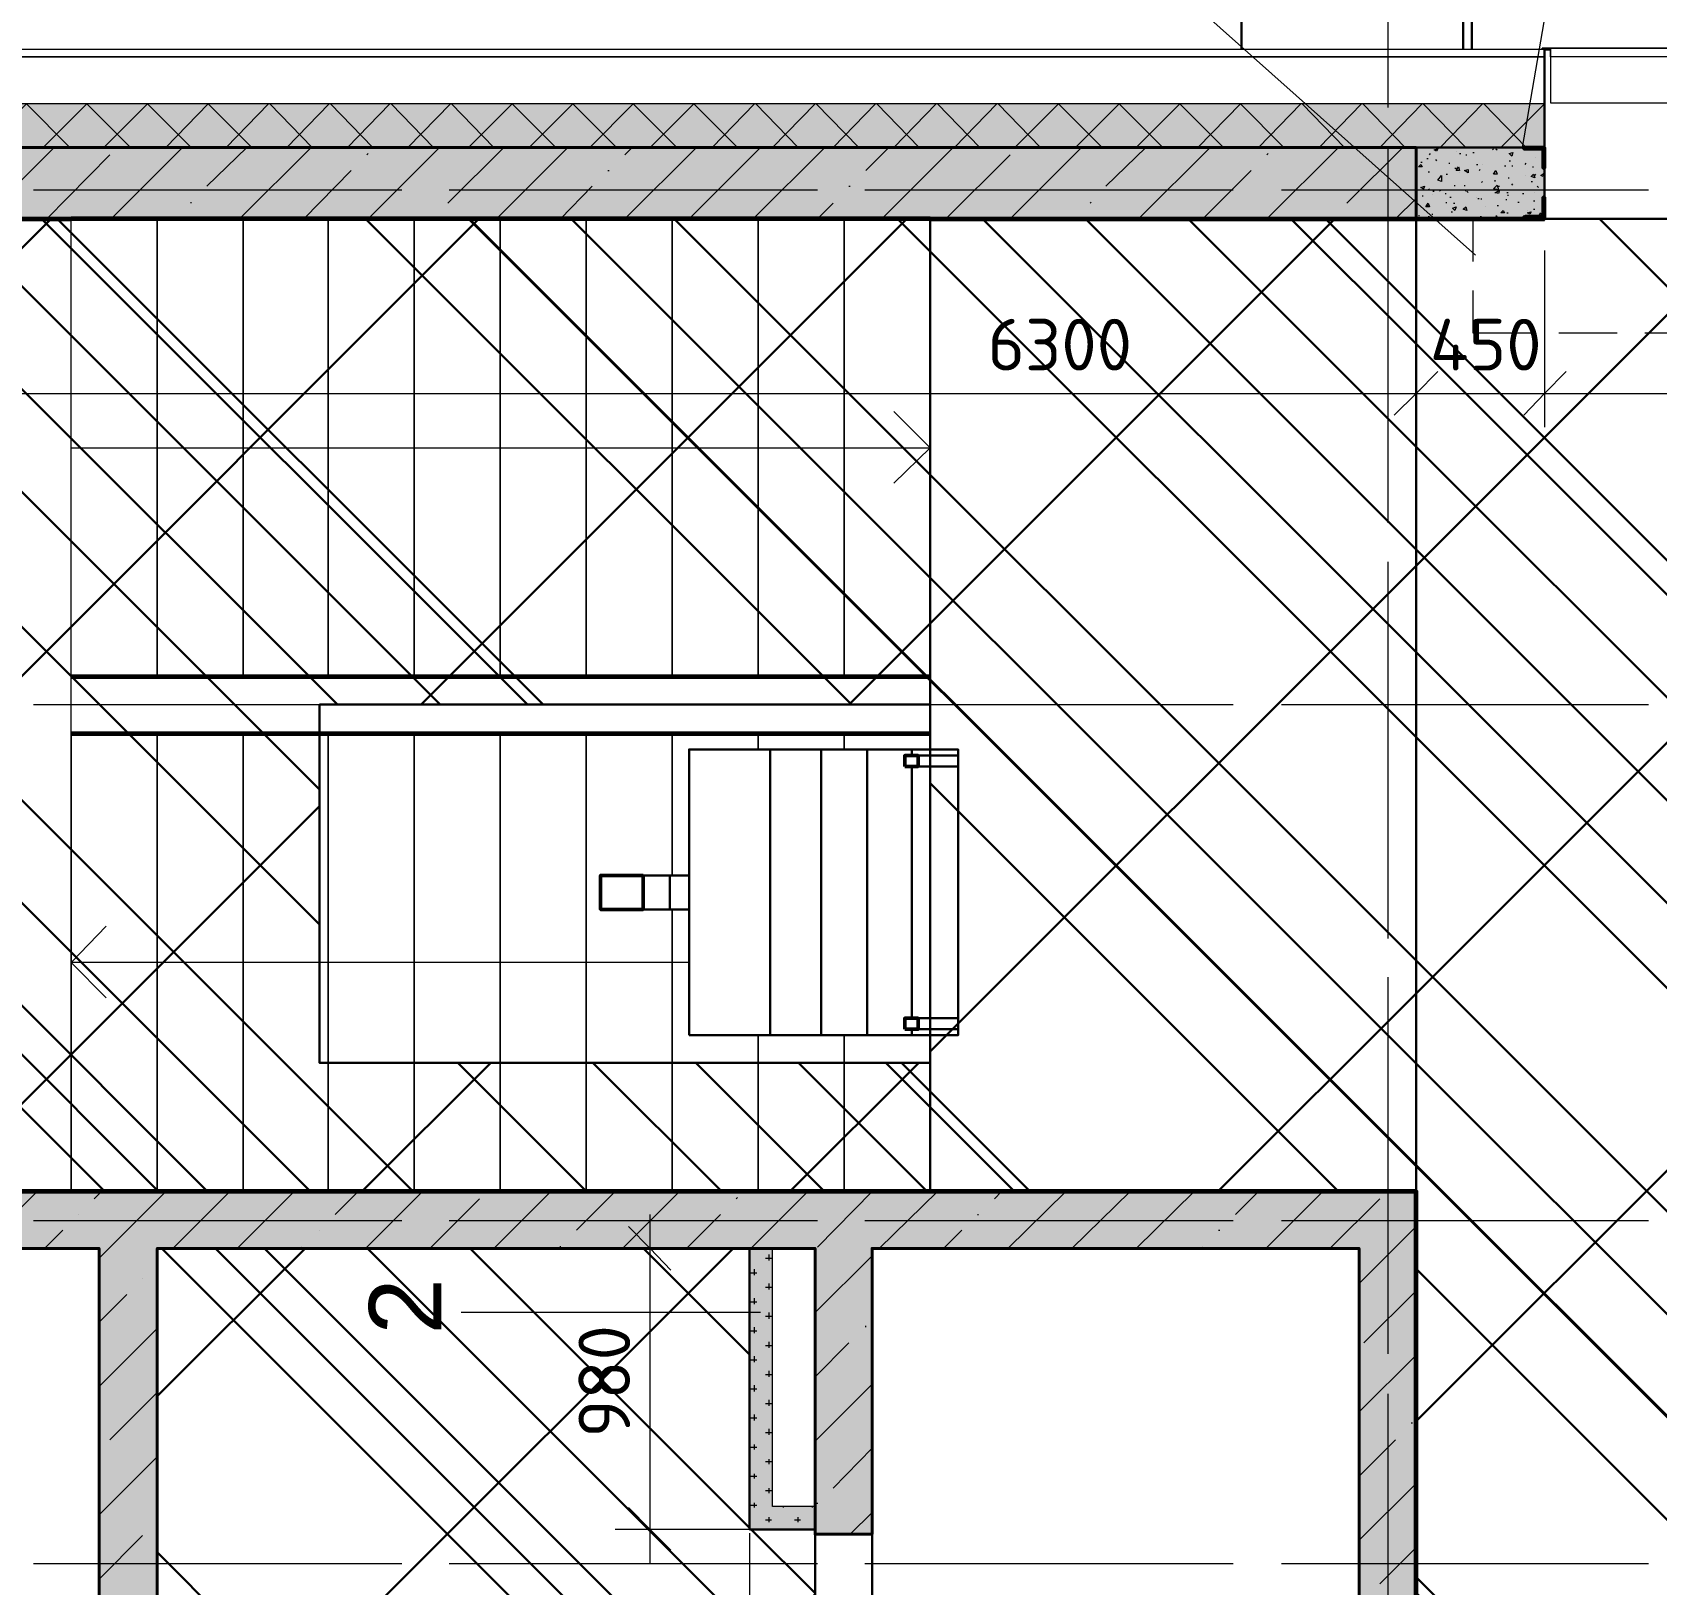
# Model space of a CAD drawing. Header units: millimetres. Extents: x -84737 to 172119, y -43083 to 59399.
# Drawn here: x 119569 to 125243, y 49072 to 54497 of the extents above; entities that cross this region are included whole.
import ezdxf

# ---------------------------------------------------------------- set-up
doc = ezdxf.new("R2010")
doc.units = ezdxf.units.MM
for name, color, linetype, lineweight in [('17) Краска СТ-3.1 стена', 6, 'Continuous', 60), ('19) Краска ПТ-5 потолок', 161, 'Continuous', 30), ('20) Шпакл. баз. фин Стена', 40, 'Continuous', 60), ('22) Шпакл. баз. фин. Потолок', 102, 'Continuous', 30), ('3) Плинутс ПЛ-1', 6, 'Continuous', 30)]:
    doc.layers.add(name, color=color, linetype=linetype, lineweight=lineweight)
doc.layers.add('PDF _Геометрия', color=7, linetype='Continuous')
doc.layers.add('PDF _Текст', color=7, linetype='Continuous')
doc.layers.add('PDF _Сплошная заливка', color=7, linetype='Continuous', true_color=0xffffff)
doc.styles.add('PDF GOSTCommon', font='arial.ttf')
doc.styles.add('PDF ISOCPEUR', font='isocpeur.ttf')

msp = doc.modelspace()

# ---------------------------------------------------------------- hatches: boundary and pattern name
at = {"layer": '19) Краска ПТ-5 потолок'}
h = msp.add_hatch(dxfattribs=at)
h.set_pattern_fill('ANSI34', color=256, scale=80, angle=90)
h.paths.add_polyline_path([(124403.2, 53844.8), (118104.4, 53844.8), (118104.4, 50445.6), (124403.2, 50445.6)])
h.paths.add_polyline_path([(122705.7, 50895.4), (120572.3, 50895.4), (120572.3, 52147.3), (122705.7, 52147.3)], flags=16)
h = msp.add_hatch(dxfattribs=at)
h.set_pattern_fill('ANSI34', color=256, scale=80, angle=90)
h.paths.add_polyline_path([(126904.9, 53844.8), (124403.2, 53844.8), (124403.2, 50445.6), (124403.2, 46547), (126904.9, 46547)])
h = msp.add_hatch(dxfattribs=at)
h.set_pattern_fill('ANSI34', color=256, scale=80, angle=90)
h.paths.add_polyline_path([(122075, 50246.7), (120005, 50246.7), (120005, 46547), (122303.6, 46547), (122303.6, 49264.6), (122075, 49264.6)])
at = {"layer": '22) Шпакл. баз. фин. Потолок'}
h = msp.add_hatch(dxfattribs=at)
h.set_pattern_fill('ANSI37', color=256, scale=333)
h.paths.add_polyline_path([(124403.2, 53844.8), (118104.4, 53844.8), (118104.4, 50445.6), (124403.2, 50445.6)])
h.paths.add_polyline_path([(122705.7, 50895.4), (120572.3, 50895.4), (120572.3, 52147.3), (122705.7, 52147.3)], flags=16)
h = msp.add_hatch(dxfattribs=at)
h.set_pattern_fill('ANSI37', color=256, scale=333)
h.paths.add_polyline_path([(126904.9, 53844.8), (124403.2, 53844.8), (124403.2, 50445.6), (124403.2, 46547), (126904.9, 46547)])
h = msp.add_hatch(dxfattribs=at)
h.set_pattern_fill('ANSI37', color=256, scale=333)
h.paths.add_polyline_path([(122075, 50246.7), (120005, 50246.7), (120005, 46547), (122303.6, 46547), (122303.6, 49264.6), (122075, 49264.6)])
at = {"layer": 'PDF _Сплошная заливка', "transparency": 33554559}
h = msp.add_hatch(color=256, dxfattribs=at)
h.paths.add_polyline_path([(98204.8, 54094.5), (98204.8, 54246.9), (94153.8, 54246.9), (94153.8, 54094.5)])
h.paths.add_polyline_path([(128953.7, 54246.9), (128953.7, 54094.5), (130003.5, 54094.5), (130003.5, 54246.9)])
h.paths.add_polyline_path([(127755.8, 54094.5), (127755.8, 54246.9), (126502.8, 54246.9), (126502.8, 54094.5)])
h.paths.add_polyline_path([(124851.9, 54094.5), (124851.9, 54246.9), (117702.3, 54246.9), (117702.3, 54094.5)])
h.paths.add_polyline_path([(114502.1, 54094.5), (114502.1, 54246.9), (112402.5, 54246.9), (112402.5, 54094.5)])
h.paths.add_polyline_path([(109202.3, 54094.5), (109202.3, 54246.9), (107403.2, 54246.9), (107403.2, 54094.5)])
h.paths.add_polyline_path([(104203, 54094.5), (104203, 54246.9), (103005.1, 54246.9), (103005.1, 54094.5)])
h.paths.add_polyline_path([(101802.9, 54094.5), (101802.9, 54246.9), (100604.9, 54246.9), (100604.9, 54094.5)])
h = msp.add_hatch(color=256, dxfattribs=at)
h.paths.add_polyline_path([(124851.9, 53844.8), (124851.9, 54094.5), (124403.2, 54094.5), (124403.2, 53844.8)])
h.paths.add_polyline_path([(126502.8, 54094.5), (126502.8, 53844.8), (126904.9, 53844.8), (126904.9, 54094.5)])
h = msp.add_hatch(color=256, dxfattribs=at)
h.paths.add_polyline_path([(122303.6, 49247.7), (122502.5, 49247.7), (122502.5, 50445.6), (122303.6, 50445.6)])
h.paths.add_polyline_path([(122502.5, 47897.3), (122303.6, 47897.3), (122303.6, 47596.8), (122502.5, 47596.8)])

# ---------------------------------------------------------------- linework, layer by layer
at = {"layer": '17) Краска СТ-3.1 стена'}
for points in [[(119704.5, 50445.6), (118104.4, 50445.6), (118104.4, 53844.8), (119704.5, 53844.8)], [(122705.7, 53844.8), (119704.5, 53844.8)], [(122705.7, 53844.8), (124851.9, 53844.8)], [(122705.7, 52244.7), (119704.5, 52244.7)], [(122705.7, 52045.7), (119704.5, 52045.7)], [(122705.7, 50445.6), (119704.5, 50445.6)], [(124602.1, 46547), (124403.2, 46547), (124403.2, 50445.6), (122705.7, 50445.6)]]:
    msp.add_lwpolyline(points, dxfattribs=at)
at = {"layer": '19) Краска ПТ-5 потолок'}
for points in [[(124403.2, 53844.8), (118104.4, 53844.8), (118104.4, 50445.6), (124403.2, 50445.6)], [(124403.2, 46547), (126904.9, 46547), (126904.9, 53844.8), (124403.2, 53844.8)], [(122705.7, 50895.4), (120572.3, 50895.4), (120572.3, 52147.3), (122705.7, 52147.3)], [(120005, 46547), (122303.6, 46547), (122303.6, 50246.7), (120005, 50246.7)], [(122075, 49264.6), (122303.6, 49264.6), (122303.6, 50246.7), (122075, 50246.7)]]:
    msp.add_lwpolyline(points, close=True, dxfattribs=at)
at = {"layer": '20) Шпакл. баз. фин Стена'}
for points in [[(119704.5, 50445.6), (118104.4, 50445.6), (118104.4, 53844.8), (119704.5, 53844.8)], [(122705.7, 53844.8), (119704.5, 53844.8)], [(122705.7, 53844.8), (124851.9, 53844.8)], [(122705.7, 52244.7), (119704.5, 52244.7)], [(122705.7, 52045.7), (119704.5, 52045.7)], [(122705.7, 50445.6), (119704.5, 50445.6)], [(124602.1, 46547), (124403.2, 46547), (124403.2, 50445.6), (122705.7, 50445.6)]]:
    msp.add_lwpolyline(points, dxfattribs=at)
at = {"layer": '3) Плинутс ПЛ-1'}
for points in [[(119704.5, 50445.6), (118104.4, 50445.6), (118104.4, 53844.8), (119704.5, 53844.8)], [(122705.7, 53844.8), (119704.5, 53844.8)], [(122705.7, 53844.8), (124851.9, 53844.8)], [(122705.7, 52244.7), (119704.5, 52244.7)], [(122705.7, 52045.7), (119704.5, 52045.7)], [(122705.7, 50445.6), (119704.5, 50445.6)], [(124602.1, 46547), (124403.2, 46547), (124403.2, 50445.6), (122705.7, 50445.6)]]:
    msp.add_lwpolyline(points, dxfattribs=at)
at = {"layer": 'PDF _Геометрия', "lineweight": 30}
for points in [[(123793.6, 54437.4), (123793.6, 56553.9), (123823.3, 56524.3), (124568.3, 55783.5), (124568.3, 54437.4)], [(124597.9, 55749.7), (124568.3, 55783.5), (143240.3, 55783.5), (143210.7, 55749.7), (124597.9, 55749.7), (124597.9, 54437.4)], [(124851.9, 53844.8), (124851.9, 54094.5), (124403.2, 54094.5), (124851.9, 54094.5), (124851.9, 54412), (124851.9, 54437.4), (124873.1, 54437.4)], [(124403.2, 54094.5), (124403.2, 53844.8), (124851.9, 53844.8), (124851.9, 54094.5)], [(124602.1, 53844.8), (122705.7, 53844.8), (122705.7, 51990.7)], [(122024.2, 51990.7), (122324.8, 51990.7), (122324.8, 50991.7), (122024.2, 50991.7)], [(122185.1, 51990.7), (122485.6, 51990.7), (122485.6, 50991.7), (122185.1, 50991.7)], [(122345.9, 51990.7), (122642.2, 51990.7), (122642.2, 51969.5)], [(122502.5, 51990.7), (122803.1, 51990.7), (122803.1, 51051)], [(122642.2, 51931.4), (122642.2, 51051)], [(122663.4, 51969.5), (122803.1, 51969.5), (122803.1, 51931.4), (122663.4, 51931.4)], [(121694, 51550.5), (121795.6, 51550.5), (121863.4, 51550.5), (121854.9, 51550.5)], [(121795.6, 51431.9), (121795.6, 51550.5)], [(122147, 51431.9), (122147, 51550.5)], [(121694, 51431.9), (121795.6, 51431.9), (121863.4, 51431.9), (121854.9, 51431.9)], [(122642.2, 51012.9), (122642.2, 50991.7), (122345.9, 50991.7)], [(122803.1, 51012.9), (122803.1, 50991.7), (122502.5, 50991.7)], [(122663.4, 51051), (122803.1, 51051), (122803.1, 51012.9), (122663.4, 51012.9)], [(122705.7, 50991.7), (122705.7, 50445.6), (124403.2, 50445.6), (124403.2, 46547)], [(118404.9, 46547), (119801.9, 46547), (119801.9, 50246.7)], [(120005, 50246.7), (120005, 46547), (120017.7, 46547)], [(122303.6, 47609.5), (122303.6, 47897.3), (122502.5, 47897.3), (122502.5, 49247.7), (122303.6, 49247.7), (122303.6, 49264.6), (122075, 49264.6), (122075, 50246.7)]]:
    msp.add_lwpolyline(points, dxfattribs=at)
at = {"layer": 'PDF _Геометрия', "lineweight": 9}
for points in [[(124305.8, 54234.2), (124305.8, 55237.5)], [(124775.7, 54094.5), (124936.6, 55034.3)], [(124610.6, 53717.8), (123357.6, 54835.3), (120932.1, 54835.3)], [(124305.8, 54297.7), (124305.8, 54352.8)], [(119395.5, 54094.5), (119547.9, 54246.9), (119700.3, 54094.5)], [(119607.1, 54094.5), (119759.5, 54246.9), (119911.9, 54094.5)], [(119818.8, 54094.5), (119971.2, 54246.9), (120123.6, 54094.5)], [(120034.7, 54094.5), (120182.8, 54246.9), (120335.2, 54094.5)], [(120246.3, 54094.5), (120394.5, 54246.9)], [(120546.9, 54094.5), (120398.7, 54246.9)], [(120458, 54094.5), (120606.1, 54246.9)], [(120758.5, 54094.5), (120610.4, 54246.9)], [(120669.6, 54094.5), (120817.8, 54246.9)], [(120970.2, 54094.5), (120822, 54246.9)], [(120881.3, 54094.5), (121029.4, 54246.9)], [(121181.8, 54094.5), (121033.7, 54246.9)], [(121092.9, 54094.5), (121245.3, 54246.9), (121397.7, 54094.5)], [(121304.6, 54094.5), (121457, 54246.9), (121609.4, 54094.5)], [(121516.2, 54094.5), (121668.6, 54246.9), (121821, 54094.5)], [(121727.9, 54094.5), (121880.3, 54246.9), (122032.7, 54094.5)], [(121943.8, 54094.5), (122091.9, 54246.9)], [(122244.3, 54094.5), (122096.2, 54246.9)], [(122155.4, 54094.5), (122303.6, 54246.9)], [(122456, 54094.5), (122307.8, 54246.9)], [(122367.1, 54094.5), (122515.2, 54246.9)], [(122667.6, 54094.5), (122519.5, 54246.9)], [(122578.7, 54094.5), (122726.9, 54246.9)], [(122879.3, 54094.5), (122731.1, 54246.9)], [(122790.4, 54094.5), (122938.6, 54246.9)], [(123090.9, 54094.5), (122942.8, 54246.9)], [(123002, 54094.5), (123154.4, 54246.9), (123306.8, 54094.5)], [(123213.7, 54094.5), (123366.1, 54246.9), (123518.5, 54094.5)], [(123425.4, 54094.5), (123577.7, 54246.9), (123730.1, 54094.5)], [(123641.2, 54094.5), (123789.4, 54246.9), (123941.8, 54094.5)], [(123852.9, 54094.5), (124001, 54246.9)], [(124153.4, 54094.5), (124005.3, 54246.9)], [(124064.5, 54094.5), (124212.7, 54246.9)], [(124365.1, 54094.5), (124216.9, 54246.9)], [(124276.2, 54094.5), (124424.4, 54246.9)], [(124576.7, 54094.5), (124428.6, 54246.9)], [(124487.8, 54094.5), (124636, 54246.9)], [(124788.4, 54094.5), (124640.2, 54246.9)], [(124699.5, 54094.5), (124851.9, 54246.9), (124851.9, 54242.7)], [(119395.5, 53844.8), (119645.2, 54094.5)], [(119844.2, 53844.8), (120093.9, 54094.5)], [(120178.6, 53959.1), (120318.3, 54094.5)], [(120292.9, 53844.8), (120542.6, 54094.5)], [(120741.6, 53844.8), (120991.3, 54094.5)], [(121021, 53899.8), (121215.7, 54094.5)], [(121190.3, 53844.8), (121440, 54094.5)], [(121639, 53844.8), (121888.8, 54094.5)], [(121639, 54069.1), (121664.4, 54094.5)], [(121863.4, 53844.8), (122113.1, 54094.5)], [(122087.7, 53844.8), (122337.5, 54094.5)], [(122481.4, 54014.1), (122561.8, 54094.5)], [(122536.4, 53844.8), (122786.2, 54094.5)], [(122985.1, 53844.8), (123234.9, 54094.5)], [(123319.5, 53959.1), (123459.2, 54094.5)], [(123433.8, 53844.8), (123683.6, 54094.5)], [(123882.5, 53844.8), (124132.3, 54094.5)], [(124161.9, 53899.8), (124356.6, 54094.5)], [(124305.8, 53099.8), (124305.8, 54098.8)], [(124542.9, 54081.8), (124542.9, 54081.8)], [(124602.1, 54077.6), (124606.4, 54077.6)], [(124636, 54094.5), (124636, 54094.5)], [(124669.9, 54086.1), (124674.1, 54090.3)], [(124682.6, 54090.3), (124686.8, 54086.1)], [(119619.8, 53844.8), (119840, 54069.1)], [(120737.4, 54069.1), (120741.6, 54073.4)], [(122760.8, 53844.8), (122985.1, 54069.1)], [(123882.5, 54069.1), (123886.8, 54073.4)], [(124305.8, 53984.5), (124305.8, 54035.3)], [(124420.1, 54043.7), (124424.4, 54043.7)], [(124441.3, 54056.4), (124445.5, 54056.4)], [(124449.8, 54069.1), (124454, 54073.4)], [(124470.9, 54052.2), (124475.2, 54048)], [(124517.5, 54039.5), (124521.7, 54039.5)], [(124538.6, 54022.6), (124542.9, 54022.6)], [(124555.6, 54073.4), (124559.8, 54073.4)], [(124576.7, 54069.1), (124581, 54069.1)], [(124614.8, 54035.3), (124619.1, 54035.3)], [(124623.3, 54014.1), (124627.5, 54018.3)], [(124636, 54035.3), (124636, 54035.3)], [(124712.2, 54031), (124716.4, 54031)], [(124729.1, 54048), (124733.4, 54048)], [(124737.6, 54031), (124741.8, 54031)], [(124784.2, 54035.3), (124788.4, 54039.5)], [(124809.6, 54026.8), (124813.8, 54026.8)], [(124822.3, 54060.7), (124822.3, 54060.7)], [(120517.2, 53844.8), (120682.3, 54014.1)], [(121579.7, 54014.1), (121584, 54014.1)], [(123658.2, 53844.8), (123827.5, 54014.1)], [(124445.5, 54009.9), (124449.8, 54009.9)], [(124509, 54001.4), (124513.2, 54001.4)], [(124538.6, 53959.1), (124538.6, 53963.3)], [(124555.6, 54005.6), (124555.6, 54005.6)], [(124572.5, 53963.3), (124572.5, 53959.1)], [(124631.8, 53971.8), (124636, 53976)], [(124678.3, 53980.2), (124678.3, 53976)], [(124724.9, 53988.7), (124729.1, 53988.7)], [(124737.6, 53963.3), (124741.8, 53967.5)], [(124784.2, 53997.2), (124784.2, 53997.2)], [(124805.3, 53976), (124809.6, 53976)], [(124818, 53997.2), (124822.3, 54001.4)], [(119573.3, 53946.4), (120572.3, 53946.4)], [(119607.1, 53946.4), (119657.9, 53946.4)], [(119856.9, 53946.4), (120860.1, 53946.4)], [(120771.2, 53946.4), (120826.3, 53946.4)], [(121025.2, 53946.4), (122024.2, 53946.4)], [(121059.1, 53946.4), (121109.9, 53946.4)], [(121313.1, 53946.4), (122312.1, 53946.4)], [(121414.7, 53844.8), (121524.7, 53959.1)], [(122227.4, 53946.4), (122278.2, 53946.4)], [(122422.1, 53959.1), (122426.4, 53959.1)], [(122477.1, 53946.4), (123480.4, 53946.4)], [(122511, 53946.4), (122566, 53946.4)], [(122765, 53946.4), (123764, 53946.4)], [(123679.3, 53946.4), (123730.1, 53946.4)], [(123933.3, 53946.4), (124932.3, 53946.4)], [(123963, 53946.4), (124018, 53946.4)], [(124216.9, 53946.4), (125215.9, 53946.4)], [(124331.2, 53844.8), (124403.2, 53916.8)], [(124428.6, 53950.6), (124420.1, 53954.9), (124432.8, 53959.1), (124428.6, 53946.4)], [(124424.4, 53925.2), (124428.6, 53925.2)], [(124445.5, 53946.4), (124449.8, 53950.6)], [(124462.5, 53942.2), (124466.7, 53942.2)], [(124462.5, 53929.5), (124462.5, 53929.5)], [(124483.6, 53946.4), (124487.8, 53942.2)], [(124504.8, 53933.7), (124509, 53933.7)], [(124521.7, 53921), (124525.9, 53921)], [(124576.7, 53942.2), (124576.7, 53946.4)], [(124581, 53942.2), (124585.2, 53937.9)], [(124614.8, 53921), (124614.8, 53921)], [(124619.1, 53916.8), (124623.3, 53916.8)], [(124631.8, 53912.5), (124631.8, 53916.8)], [(124678.3, 53937.9), (124682.6, 53937.9)], [(124691, 53959.1), (124695.3, 53959.1)], [(124716.4, 53912.5), (124720.7, 53912.5)], [(124720.7, 53937.9), (124724.9, 53937.9)], [(124724.9, 53925.2), (124724.9, 53929.5)], [(124775.7, 53933.7), (124779.9, 53933.7)], [(124813.8, 53908.3), (124818, 53908.3)], [(124818, 53937.9), (124818, 53937.9)], [(124826.5, 53959.1), (124830.7, 53954.9)], [(125131.3, 53946.4), (125186.3, 53946.4)], [(120123.6, 53899.8), (120123.6, 53904.1)], [(120965.9, 53844.8), (120965.9, 53849)], [(122312.1, 53844.8), (122367.1, 53899.8)], [(123264.5, 53899.8), (123268.7, 53904.1)], [(124106.9, 53844.8), (124111.1, 53849)], [(124411.7, 53857.5), (124415.9, 53857.5)], [(124441.3, 53887.1), (124445.5, 53891.4)], [(124445.5, 53853.3), (124449.8, 53853.3)], [(124458.2, 53861.7), (124462.5, 53861.7)], [(124509, 53904.1), (124509, 53899.8)], [(124525.9, 53870.2), (124530.2, 53870.2)], [(124534.4, 53899.8), (124538.6, 53899.8)], [(124542.9, 53849), (124547.1, 53849)], [(124627.5, 53853.3), (124631.8, 53853.3)], [(124644.5, 53887.1), (124644.5, 53887.1)], [(124682.6, 53857.5), (124686.8, 53853.3)], [(124686.8, 53891.4), (124691, 53891.4)], [(124720.7, 53866), (124724.9, 53866)], [(124758.8, 53904.1), (124763, 53904.1)], [(124792.6, 53874.4), (124792.6, 53874.4)], [(124813.8, 53878.7), (124818, 53878.7)], [(122705.7, 52045.7), (122705.7, 51990.7), (122705.7, 52045.7), (122405.2, 52045.7), (122104.6, 52045.7), (121804.1, 52045.7), (121503.5, 52045.7), (121203, 52045.7), (120902.5, 52045.7), (120601.9, 52045.7), (120305.6, 52045.7), (120005, 52045.7), (119704.5, 52045.7), (119704.5, 50445.6), (119704.5, 52045.7), (119704.5, 52244.7), (119704.5, 53844.8), (118104.4, 53844.8)], [(122705.7, 52244.7), (122705.7, 53844.8), (122705.7, 52244.7), (122405.2, 52244.7), (122104.6, 52244.7), (121804.1, 52244.7), (121503.5, 52244.7), (121203, 52244.7), (120902.5, 52244.7), (120601.9, 52244.7), (120305.6, 52244.7), (120005, 52244.7), (119704.5, 52244.7), (119704.5, 53844.8), (120005, 53844.8), (120305.6, 53844.8), (120601.9, 53844.8), (120902.5, 53844.8), (121203, 53844.8), (121503.5, 53844.8), (121804.1, 53844.8), (122104.6, 53844.8), (122405.2, 53844.8), (122502.5, 53844.8)], [(112402.5, 53734.7), (112402.5, 53235.2), (113304.1, 53235.2), (114502.1, 53235.2), (117702.3, 53235.2), (117854.7, 53235.2), (118104.4, 53235.2), (124403.2, 53235.2), (124851.9, 53235.2), (126502.8, 53235.2), (126904.9, 53235.2), (127103.9, 53235.2), (127755.8, 53235.2), (128953.7, 53235.2), (129724.1, 53235.2)], [(124305.8, 52782.3), (124305.8, 53781.3)], [(124403.2, 53734.7), (124403.2, 53235.2), (124403.2, 53116.7)], [(124851.9, 53734.7), (124851.9, 53235.2), (124851.9, 53116.7)], [(122705.7, 53044.7), (122578.7, 53171.7)], [(119704.5, 53044.7), (120005, 53044.7), (120305.6, 53044.7), (120601.9, 53044.7), (120902.5, 53044.7), (121203, 53044.7), (121503.5, 53044.7), (121804.1, 53044.7), (122104.6, 53044.7), (122405.2, 53044.7), (122705.7, 53044.7), (122578.7, 52922)], [(124305.8, 52845.8), (124305.8, 52900.8)], [(124305.8, 51647.8), (124305.8, 52646.8)], [(124305.8, 52528.3), (124305.8, 52583.3)], [(124305.8, 51330.4), (124305.8, 52329.4)], [(119573.3, 52147.3), (120572.3, 52147.3)], [(119607.1, 52147.3), (119657.9, 52147.3)], [(119856.9, 52147.3), (120860.1, 52147.3)], [(120771.2, 52147.3), (120826.3, 52147.3)], [(121025.2, 52147.3), (122024.2, 52147.3)], [(121059.1, 52147.3), (121109.9, 52147.3)], [(121313.1, 52147.3), (122312.1, 52147.3)], [(122227.4, 52147.3), (122278.2, 52147.3)], [(122477.1, 52147.3), (123480.4, 52147.3)], [(122511, 52147.3), (122566, 52147.3)], [(122765, 52147.3), (123764, 52147.3)], [(123679.3, 52147.3), (123730.1, 52147.3)], [(123933.3, 52147.3), (124932.3, 52147.3)], [(123963, 52147.3), (124018, 52147.3)], [(124216.9, 52147.3), (125215.9, 52147.3)], [(125131.3, 52147.3), (125186.3, 52147.3)], [(122303.6, 50445.6), (122104.6, 50445.6), (121804.1, 50445.6), (121503.5, 50445.6), (121203, 50445.6), (120902.5, 50445.6), (120601.9, 50445.6), (120305.6, 50445.6), (120005, 50445.6), (120005, 52045.7), (120005, 50445.6)], [(124305.8, 51393.9), (124305.8, 51444.6)], [(121863.4, 51245.7), (121804.1, 51245.7), (121503.5, 51245.7), (121203, 51245.7), (120902.5, 51245.7), (120601.9, 51245.7), (120305.6, 51245.7), (120005, 51245.7), (119704.5, 51245.7), (119827.3, 51372.7)], [(119704.5, 51245.7), (119827.3, 51122.9)], [(124305.8, 50191.7), (124305.8, 51194.9)], [(124305.8, 51076.4), (124305.8, 51131.4)], [(118104.4, 51004.4), (118104.4, 50445.6), (119704.5, 50445.6)], [(124305.8, 49878.4), (124305.8, 50877.4)], [(119387, 50246.7), (119586, 50445.6)], [(119784.9, 50420.2), (119810.3, 50445.6)], [(119801.9, 50212.8), (119835.7, 50246.7), (120034.7, 50445.6)], [(120060.1, 50246.7), (120259, 50445.6)], [(120284.4, 50246.7), (120483.4, 50445.6)], [(120627.3, 50365.2), (120707.7, 50445.6)], [(120733.1, 50246.7), (120932.1, 50445.6)], [(121181.8, 50246.7), (121380.8, 50445.6)], [(121469.7, 50310.2), (121605.1, 50445.6)], [(121630.5, 50246.7), (121829.5, 50445.6)], [(122079.2, 50246.7), (122278.2, 50445.6)], [(122312.1, 50250.9), (122502.5, 50445.6)], [(122502.5, 50445.6), (122502.5, 50445.6)], [(122527.9, 50246.7), (122731.1, 50445.6)], [(122930.1, 50420.2), (122955.5, 50445.6)], [(122976.6, 50246.7), (123179.8, 50445.6)], [(123201, 50246.7), (123404.2, 50445.6)], [(123425.4, 50246.7), (123628.5, 50445.6)], [(123772.5, 50365.2), (123852.9, 50445.6)], [(123878.3, 50246.7), (124077.2, 50445.6)], [(120957.5, 50246.7), (121131, 50420.2)], [(122028.4, 50420.2), (122032.7, 50424.5)], [(124102.6, 50246.7), (124276.2, 50420.2)], [(119573.3, 50344.1), (120572.3, 50344.1)], [(119607.1, 50344.1), (119657.9, 50344.1)], [(119729.9, 50365.2), (119729.9, 50365.2)], [(119856.9, 50344.1), (120860.1, 50344.1)], [(120771.2, 50344.1), (120826.3, 50344.1)], [(121025.2, 50344.1), (122024.2, 50344.1)], [(121059.1, 50344.1), (121109.9, 50344.1)], [(121313.1, 50344.1), (122312.1, 50344.1)], [(121727.9, 49146.1), (121727.9, 50365.2)], [(121854.9, 50246.7), (121973.4, 50365.2)], [(122227.4, 50344.1), (122278.2, 50344.1)], [(122477.1, 50344.1), (123480.4, 50344.1)], [(122511, 50344.1), (122566, 50344.1)], [(122765, 50344.1), (123764, 50344.1)], [(122870.8, 50365.2), (122875.1, 50365.2)], [(123679.3, 50344.1), (123730.1, 50344.1)], [(123933.3, 50344.1), (124932.3, 50344.1)], [(123963, 50344.1), (124018, 50344.1)], [(124216.9, 50344.1), (125215.9, 50344.1)], [(125131.3, 50344.1), (125186.3, 50344.1)], [(119611.4, 50246.7), (119674.9, 50310.2)], [(120572.3, 50310.2), (120572.3, 50310.2)], [(122752.3, 50246.7), (122815.8, 50310.2)], [(123713.2, 50310.2), (123717.4, 50310.2)], [(124204.2, 50123.9), (124327, 50246.7), (124403.2, 50322.9)], [(120508.8, 50246.7), (120513, 50250.9)], [(121228.4, 50246.7), (121727.9, 50246.7), (121846.4, 50246.7)], [(121414.7, 50250.9), (121414.7, 50255.2)], [(122142.7, 50204.4), (122142.7, 50225.5)], [(122303.6, 50022.3), (122502.5, 50221.3)], [(123649.7, 50246.7), (123658.2, 50250.9)], [(122079.2, 50162), (122100.4, 50162)], [(122091.9, 50153.6), (122091.9, 50174.7)], [(122130, 50212.8), (122151.2, 50212.8)], [(119954.2, 50140.9), (119954.2, 50140.9)], [(122130, 50111.2), (122151.2, 50111.2)], [(122142.7, 50102.8), (122142.7, 50123.9)], [(119801.9, 49988.5), (119899.2, 50085.8)], [(122079.2, 50060.4), (122100.4, 50060.4)], [(122091.9, 50052), (122091.9, 50073.1)], [(124221.2, 49916.5), (124403.2, 50098.5)], [(122113.1, 50022.3), (121067.5, 50022.3)], [(122130, 50009.6), (122151.2, 50009.6)], [(122142.7, 50001.2), (122142.7, 50022.3)], [(124305.8, 49941.9), (124305.8, 49992.7)], [(119801.9, 49764.1), (120005, 49967.3)], [(122079.2, 49958.8), (122100.4, 49958.8)], [(122091.9, 49950.4), (122091.9, 49971.5)], [(122481.4, 49971.5), (122481.4, 49975.8)], [(122130, 49908), (122151.2, 49908)], [(122142.7, 49899.6), (122142.7, 49920.7)], [(122303.6, 49798), (122422.1, 49916.5)], [(122079.2, 49857.3), (122100.4, 49857.3)], [(122091.9, 49848.8), (122091.9, 49870)], [(122142.7, 49798), (122142.7, 49819.2)], [(124204.2, 49675.2), (124403.2, 49874.2)], [(122091.9, 49747.2), (122091.9, 49768.4)], [(122130, 49806.5), (122151.2, 49806.5)], [(122303.6, 49573.6), (122502.5, 49772.6)], [(119840, 49577.9), (120005, 49743)], [(122079.2, 49755.7), (122100.4, 49755.7)], [(122142.7, 49696.4), (122142.7, 49717.6)], [(124305.8, 48739.7), (124305.8, 49738.7)], [(122079.2, 49654.1), (122100.4, 49654.1)], [(122091.9, 49645.6), (122091.9, 49666.8)], [(122130, 49704.9), (122151.2, 49704.9)], [(124305.8, 49624.4), (124305.8, 49675.2)], [(122130, 49603.3), (122151.2, 49603.3)], [(122142.7, 49594.8), (122142.7, 49616)], [(124386.3, 49637.1), (124390.5, 49637.1)], [(122079.2, 49552.5), (122100.4, 49552.5)], [(122091.9, 49544), (122091.9, 49560.9)], [(122367.1, 49408.5), (122502.5, 49548.2)], [(124204.2, 49450.9), (124331.2, 49577.9)], [(119801.9, 49315.4), (120005, 49518.6)], [(122130, 49501.7), (122151.2, 49501.7)], [(122142.7, 49493.2), (122142.7, 49510.1)], [(122079.2, 49450.9), (122100.4, 49450.9)], [(122091.9, 49442.4), (122091.9, 49459.3)], [(124204.2, 49226.5), (124403.2, 49425.5)], [(124305.8, 48422.2), (124305.8, 49425.5)], [(122130, 49400.1), (122151.2, 49400.1)], [(122142.7, 49391.6), (122142.7, 49408.5)], [(122079.2, 49349.3), (122100.4, 49349.3)], [(122091.9, 49340.8), (122091.9, 49345.1), (122091.9, 49357.8)], [(122193.5, 49340.8), (122193.5, 49345.1)], [(122295.1, 49340.8), (122295.1, 49345.1)], [(122312.1, 49353.5), (122312.1, 49357.8)], [(122426.4, 49247.7), (122502.5, 49323.9)], [(122227.4, 49264.6), (121727.9, 49264.6), (121605.1, 49264.6)], [(122075, 49251.9), (122075, 48752.4), (122075, 48629.7)], [(122130, 49298.5), (122151.2, 49298.5)], [(122142.7, 49290), (122142.7, 49307)], [(122231.6, 49298.5), (122252.8, 49298.5)], [(122244.3, 49290), (122244.3, 49307)], [(122303.6, 49251.9), (122303.6, 48752.4), (122303.6, 48629.7)], [(119801.9, 49091.1), (119954.2, 49243.5)], [(124276.2, 49074.1), (124403.2, 49201.1)], [(119573.3, 49146.1), (120572.3, 49146.1)], [(119607.1, 49146.1), (119657.9, 49146.1)], [(119856.9, 49146.1), (120860.1, 49146.1)], [(120771.2, 49146.1), (120826.3, 49146.1)], [(121025.2, 49146.1), (122024.2, 49146.1)], [(121059.1, 49146.1), (121109.9, 49146.1)], [(121313.1, 49146.1), (122312.1, 49146.1)], [(122227.4, 49146.1), (122278.2, 49146.1)], [(122477.1, 49146.1), (123480.4, 49146.1)], [(122511, 49146.1), (122566, 49146.1)], [(122765, 49146.1), (123764, 49146.1)], [(123679.3, 49146.1), (123730.1, 49146.1)], [(123933.3, 49146.1), (124932.3, 49146.1)], [(123963, 49146.1), (124018, 49146.1)], [(124216.9, 49146.1), (125215.9, 49146.1)], [(125131.3, 49146.1), (125186.3, 49146.1)]]:
    msp.add_lwpolyline(points, dxfattribs=at)
at = {"layer": 'PDF _Геометрия', "lineweight": 18}
for points in [[(124851.9, 54412), (124851.9, 54437.4), (117702.3, 54437.4), (117702.3, 54412)], [(124873.1, 54412), (124873.1, 54441.7), (126485.9, 54441.7), (126485.9, 54412)], [(122075, 49264.6), (122303.6, 49264.6), (122303.6, 49345.1), (122155.4, 49345.1), (122155.4, 50246.7), (122075, 50246.7), (122075, 49345.1)]]:
    msp.add_lwpolyline(points, close=True, dxfattribs=at)
for points in [[(124873.1, 54441.7), (124873.1, 54251.2), (126485.9, 54251.2), (126485.9, 54441.7), (124873.1, 54441.7), (124843.4, 54441.7), (124843.4, 54437.4), (124843.4, 54441.7), (124873.1, 54441.7), (124873.1, 54251.2), (126485.9, 54251.2), (126485.9, 54441.7), (126515.5, 54441.7), (126515.5, 54437.4), (126515.5, 54441.7), (126481.6, 54441.7)], [(124851.9, 54094.5), (124851.9, 54246.9), (124851.9, 54251.2), (124851.9, 54412), (117702.3, 54412), (117702.3, 54251.2), (117702.3, 54246.9), (117702.3, 54094.5)], [(124851.9, 54246.9), (117702.3, 54246.9)]]:
    msp.add_lwpolyline(points, dxfattribs=at)
at = {"layer": 'PDF _Геометрия', "lineweight": 40}
for points in [[(118104.4, 53844.8), (124403.2, 53844.8), (124403.2, 54094.5), (118104.4, 54094.5)], [(118104.4, 54094.5), (124403.2, 54094.5)], [(124403.2, 47397.8), (124403.2, 50246.7), (124403.2, 50445.6), (122502.5, 50445.6), (122303.6, 50445.6), (118104.4, 50445.6)], [(118104.4, 50246.7), (119801.9, 50246.7), (119801.9, 46348)], [(120005, 46547), (120005, 50246.7), (122303.6, 50246.7), (122303.6, 49247.7), (122502.5, 49247.7), (122502.5, 50246.7), (124204.2, 50246.7), (124204.2, 47596.8)]]:
    msp.add_lwpolyline(points, dxfattribs=at)
at = {"layer": 'PDF _Геометрия', "lineweight": 9}
for points in [[(124479.4, 54090.3), (124475.2, 54081.8), (124466.7, 54086.1)], [(124741.8, 54077.6), (124737.6, 54064.9), (124729.1, 54073.4)], [(124420.1, 54035.3), (124424.4, 54026.8), (124411.7, 54026.8)], [(124551.3, 54026.8), (124555.6, 54014.1), (124542.9, 54014.1)], [(124585.2, 54018.3), (124585.2, 54005.6), (124572.5, 54014.1)], [(124492.1, 53976), (124479.4, 53980.2), (124492.1, 53997.2)], [(124682.6, 54014.1), (124686.8, 54001.4), (124674.1, 54001.4)], [(124691, 53946.4), (124674.1, 53950.6), (124686.8, 53963.3)], [(124813.8, 54001.4), (124818, 53988.7), (124805.3, 53992.9)], [(124851.9, 54005.6), (124847.7, 53992.9), (124839.2, 53997.2)], [(124695.3, 53946.4), (124691, 53933.7), (124682.6, 53937.9)], [(124445.5, 53899.8), (124449.8, 53887.1), (124437.1, 53887.1)], [(124542.9, 53887.1), (124538.6, 53874.4), (124530.2, 53882.9)], [(124576.7, 53887.1), (124581, 53874.4), (124568.3, 53878.7)], [(124708, 53874.4), (124712.2, 53866), (124699.5, 53866)], [(124805.3, 53870.2), (124801.1, 53861.7), (124792.6, 53866)], [(124839.2, 53866), (124843.4, 53853.3), (124830.7, 53853.3)], [(120005, 52244.7), (120005, 53844.8)], [(120305.6, 52244.7), (120305.6, 53844.8)], [(120601.9, 52244.7), (120601.9, 53844.8)], [(120902.5, 52244.7), (120902.5, 53844.8)], [(121203, 52244.7), (121203, 53844.8)], [(121503.5, 52244.7), (121503.5, 53844.8)], [(121804.1, 52244.7), (121804.1, 53844.8)], [(122104.6, 52244.7), (122104.6, 53844.8)], [(122405.2, 52244.7), (122405.2, 53844.8)], [(120305.6, 52045.7), (120305.6, 50445.6)], [(120601.9, 52045.7), (120601.9, 50445.6)], [(120902.5, 52045.7), (120902.5, 50445.6)], [(121203, 52045.7), (121203, 50445.6)], [(121503.5, 52045.7), (121503.5, 50445.6)], [(121804.1, 52045.7), (121804.1, 51550.5)], [(122104.6, 52045.7), (122104.6, 51990.7)], [(122405.2, 52045.7), (122405.2, 51990.7)], [(121804.1, 51431.9), (121804.1, 50445.6)], [(122104.6, 50991.7), (122104.6, 50445.6)], [(122405.2, 50991.7), (122405.2, 50445.6)], [(122705.7, 50991.7), (122705.7, 50445.6)]]:
    msp.add_lwpolyline(points, close=True, dxfattribs=at)
at = {"layer": 'PDF _Геометрия', "lineweight": 50}
for points in [[(124847.7, 54090.3), (124847.7, 54026.8), (124847.7, 54022.6), (124851.9, 54022.6), (124851.9, 54094.5), (124779.9, 54094.5), (124779.9, 54090.3), (124784.2, 54090.3)], [(124847.7, 53916.8), (124847.7, 53853.3), (124784.2, 53853.3), (124779.9, 53849), (124779.9, 53844.8), (124851.9, 53844.8), (124851.9, 53921), (124847.7, 53921)], [(122616.8, 51931.4), (122663.4, 51931.4), (122663.4, 51969.5), (122616.8, 51969.5)], [(121702.5, 51550.5), (121554.3, 51550.5), (121554.3, 51431.9), (121702.5, 51431.9)], [(122616.8, 51012.9), (122663.4, 51012.9), (122663.4, 51051), (122616.8, 51051)]]:
    msp.add_lwpolyline(points, close=True, dxfattribs=at)
at = {"layer": 'PDF _Геометрия', "color": 253, "lineweight": 30, "true_color": 0xaaaaaa}
for points in [[(118104.4, 53844.8), (122502.5, 53844.8)], [(122502.5, 50445.6), (118104.4, 50445.6), (118104.4, 51004.4)], [(124204.2, 50246.7), (124204.2, 47596.8), (122502.5, 47596.8), (122502.5, 47609.5)]]:
    msp.add_lwpolyline(points, dxfattribs=at)
at = {"layer": 'PDF _Геометрия', "color": 252, "lineweight": 9, "true_color": 0x8d8d8d}
for points in [[(124805.3, 53844.8), (124602.1, 53844.8), (124602.1, 53696.6)], [(125105.9, 53844.8), (124902.7, 53844.8)], [(125402.2, 53844.8), (125203.2, 53844.8)], [(124602.1, 53595), (124602.1, 53446.9), (124805.3, 53446.9)], [(124902.7, 53446.9), (125105.9, 53446.9)], [(125203.2, 53446.9), (125402.2, 53446.9)]]:
    msp.add_lwpolyline(points, dxfattribs=at)
at = {"layer": 'PDF _Геометрия', "lineweight": 20}
for points in [[(124479.4, 53311.4), (124403.2, 53235.2), (124327, 53159)], [(124928.1, 53311.4), (124851.9, 53235.2), (124779.9, 53159)], [(121651.7, 50322.9), (121727.9, 50246.7), (121799.9, 50170.5)], [(121651.7, 49340.8), (121727.9, 49264.6), (121799.9, 49192.7)]]:
    msp.add_lwpolyline(points, dxfattribs=at)
at = {"layer": 'PDF _Геометрия', "lineweight": 30}
msp.add_lwpolyline([(121863.4, 50991.7), (121863.4, 51990.7), (122147, 51990.7), (122147, 50991.7)], close=True, dxfattribs=at)
at = {"layer": 'PDF _Сплошная заливка', "lineweight": 5, "transparency": 33554559}
for points in [[(118104.4, 54094.5), (118104.4, 53844.8), (124403.2, 54094.5), (124403.2, 53844.8)], [(118104.4, 50445.6), (118104.4, 50246.7), (122303.6, 50445.6), (122303.6, 50246.7)], [(122502.5, 50445.6), (122502.5, 50246.7), (124403.2, 50445.6), (124403.2, 50246.7)], [(119801.9, 50246.7), (119801.9, 46348), (120005, 50246.7), (120005, 46348)], [(122075, 50246.7), (122075, 49345.1), (122155.4, 50246.7), (122155.4, 49345.1)], [(124204.2, 50246.7), (124204.2, 47397.8), (124403.2, 50246.7), (124403.2, 47397.8)], [(122075, 49345.1), (122075, 49264.6), (122303.6, 49345.1), (122303.6, 49264.6)]]:
    msp.add_solid(points, dxfattribs=at)

# ---------------------------------------------------------------- texts
at = {"layer": 'PDF _Текст', "char_height": 180.46, "attachment_point": 4, "style": 'PDF ISOCPEUR'}
for s, insert in [('6300', (122906.2, 53405.6)), ('450', (124451.3, 53405.6))]:
    msp.add_mtext(s, dxfattribs=dict(at, insert=insert))
at = {"layer": 'PDF _Текст', "attachment_point": 4, "rotation": 90}
for s, insert, char_height, style in [('2', (120871.5, 49945.8), 252.5, 'PDF GOSTCommon'), ('980', (121567.2, 49585.9), 180.46, 'PDF ISOCPEUR')]:
    msp.add_mtext(s, dxfattribs=dict(at, insert=insert, char_height=char_height, style=style))

doc.saveas('drawing.dxf')
